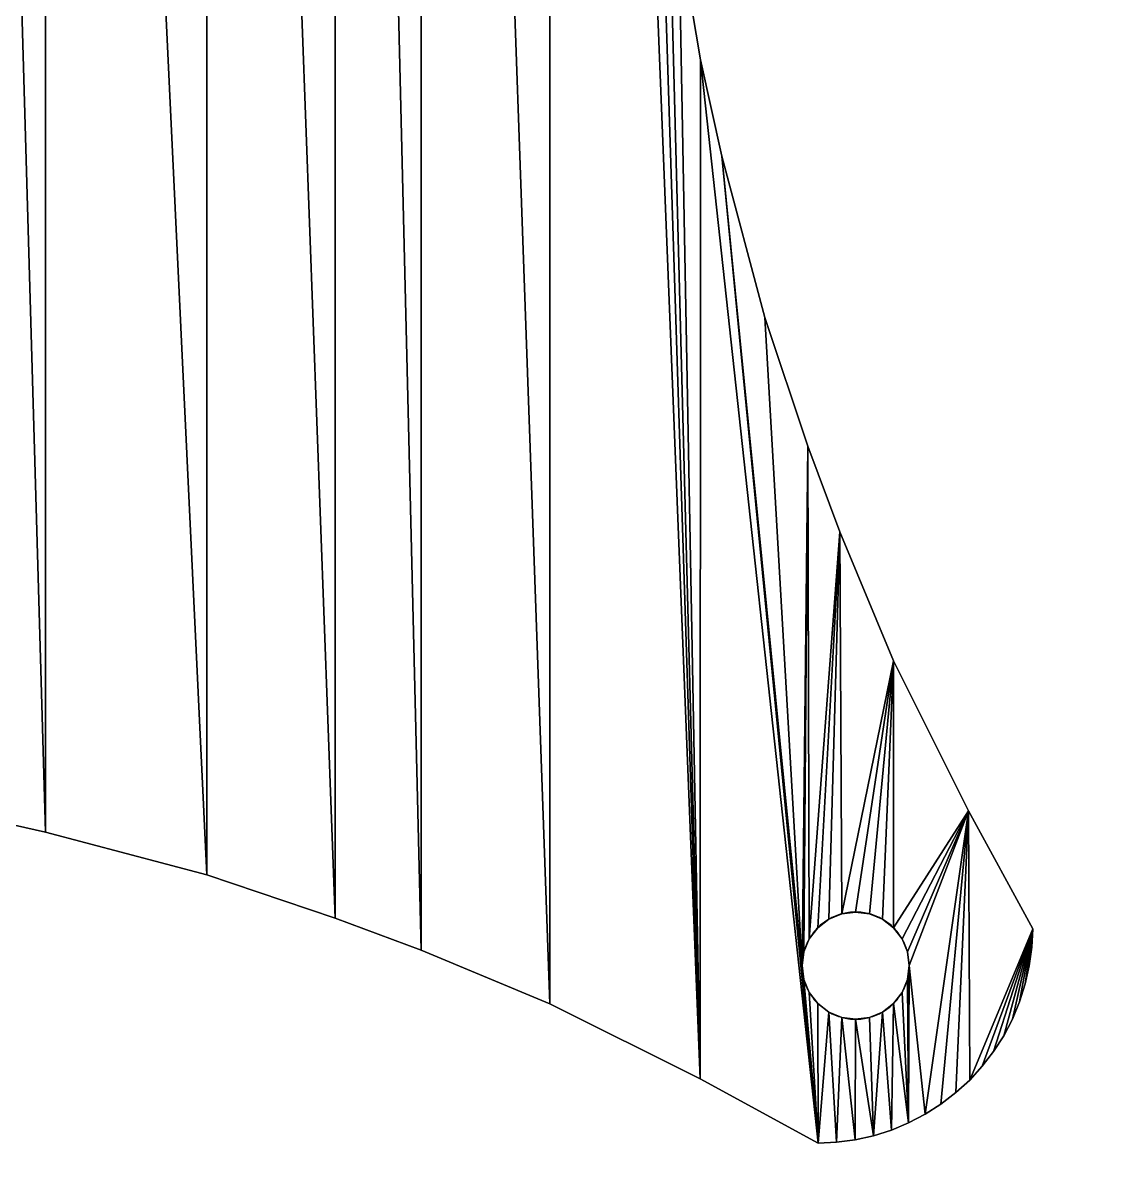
# Model space of a CAD drawing. Header units: inches. Extents: x -40 to 40, y -39.9 to 40.1.
# Drawn here: x 9.12 to 19.36, y -18.51 to -7.91 of the extents above; entities that cross this region are included whole.
import ezdxf

# ---------------------------------------------------------------- set-up
doc = ezdxf.new("R2010")
doc.units = ezdxf.units.IN
doc.header["$MEASUREMENT"] = 0
doc.layers.get('0').update_dxf_attribs({"color": 13})
doc.layers.add('Layer 1', color=7, linetype='Continuous')

# ---------------------------------------------------------------- blocks, each defined once
blk = doc.blocks.new('Group#103')
for p, q in [((56.6, 23.585), (56.72, 23.635)), ((56.72, 23.635), (56.85, 23.652)), ((56.72, 23.635, 1.5), (56.72, 23.635)), ((56.85, 23.652, 1.5), (56.85, 23.652)), ((56.85, 23.652), (56.979, 23.635)), ((56.979, 23.635, 1.5), (56.979, 23.635)), ((56.979, 23.635), (57.1, 23.585)), ((56.496, 23.505), (56.6, 23.585)), ((56.6, 23.585, 1.5), (56.6, 23.585)), ((57.1, 23.585, 1.5), (57.1, 23.585)), ((57.1, 23.585), (57.203, 23.505)), ((56.417, 23.402), (56.496, 23.505)), ((56.496, 23.505, 1.5), (56.496, 23.505)), ((57.203, 23.505, 1.5), (57.203, 23.505)), ((57.283, 23.402), (57.203, 23.505)), ((56.367, 23.281), (56.417, 23.402)), ((56.417, 23.402, 1.5), (56.417, 23.402)), ((57.283, 23.402, 1.5), (57.283, 23.402)), ((57.333, 23.281), (57.283, 23.402)), ((56.35, 23.152), (56.367, 23.281)), ((56.367, 23.281, 1.5), (56.367, 23.281)), ((57.333, 23.281, 1.5), (57.333, 23.281)), ((57.35, 23.152, 1.5), (57.333, 23.281, 1.5)), ((57.35, 23.152), (57.333, 23.281)), ((56.35, 23.152), (56.367, 23.022)), ((56.35, 23.152, 1.5), (56.35, 23.152)), ((57.333, 23.022), (57.35, 23.152)), ((57.35, 23.152, 1.5), (57.35, 23.152)), ((56.367, 23.022), (56.417, 22.902)), ((56.367, 23.022, 1.5), (56.367, 23.022)), ((57.283, 22.902), (57.333, 23.022)), ((57.333, 23.022, 1.5), (57.333, 23.022)), ((56.417, 22.902), (56.496, 22.798)), ((56.417, 22.902, 1.5), (56.417, 22.902)), ((57.203, 22.798), (57.283, 22.902)), ((57.283, 22.902, 1.5), (57.283, 22.902)), ((56.496, 22.798, 1.5), (56.6, 22.719, 1.5)), ((56.496, 22.798), (56.6, 22.719)), ((56.496, 22.798, 1.5), (56.496, 22.798)), ((57.1, 22.719), (57.203, 22.798)), ((57.203, 22.798, 1.5), (57.203, 22.798)), ((56.6, 22.719, 1.5), (56.6, 22.719)), ((56.6, 22.719), (56.72, 22.669)), ((56.72, 22.669, 1.5), (56.72, 22.669)), ((56.72, 22.669), (56.85, 22.652)), ((56.85, 22.652), (56.979, 22.669)), ((56.979, 22.669), (57.1, 22.719)), ((56.979, 22.669, 1.5), (56.979, 22.669)), ((57.1, 22.719, 1.5), (57.1, 22.719)), ((56.85, 22.652, 1.5), (56.85, 22.652))]:
    blk.add_line(p, q)
for start, end in [(105, 120), (90, 105), (75, 90), (60, 75), (120, 135), (45, 60), (135, 150), (30, 45), (150, 165), (15, 30), (165, 180), (180, 195), (345, 0), (195, 210), (330, 345), (210, 225), (315, 330), (300, 315), (240, 255), (255, 270), (270, 285), (285, 300)]:
    blk.add_arc((56.85, 23.152, 1.5), 0.5, start, end)
at = {"layer": 'Layer 1', "color": 163}
for p, q in [((55.202, 32.793), (55.403, 31.595)), ((55.202, 32.793, 1.5), (55.403, 31.595, 1.5)), ((55.403, 31.595), (55.603, 30.696)), ((55.403, 31.595, 1.5), (55.603, 30.696, 1.5)), ((55.603, 30.696), (56.003, 29.194)), ((55.603, 30.696, 1.5), (56.003, 29.194, 1.5)), ((56.003, 29.194), (56.404, 27.995)), ((56.003, 29.194, 1.5), (56.404, 27.995, 1.5)), ((56.404, 27.995), (56.703, 27.196)), ((56.404, 27.995, 1.5), (56.703, 27.196, 1.5)), ((56.703, 27.196), (57.203, 25.994)), ((56.703, 27.196, 1.5), (57.203, 25.994, 1.5)), ((57.203, 25.994), (57.902, 24.594)), ((57.203, 25.994, 1.5), (57.902, 24.594, 1.5)), ((48.4, 24.597), (49.298, 24.397)), ((48.4, 24.597, 1.5), (49.298, 24.397, 1.5)), ((57.902, 24.594), (58.501, 23.494)), ((57.902, 24.594, 1.5), (58.501, 23.494, 1.5)), ((49.298, 24.397), (50.801, 23.997)), ((49.298, 24.397, 1.5), (50.801, 23.997, 1.5)), ((50.801, 23.997), (51.999, 23.596)), ((50.801, 23.997, 1.5), (51.999, 23.596, 1.5)), ((51.999, 23.596), (52.799, 23.297)), ((51.999, 23.596, 1.5), (52.799, 23.297, 1.5)), ((58.491, 23.325), (58.501, 23.494)), ((58.491, 23.325, 1.5), (58.501, 23.494, 1.5)), ((58.468, 23.151), (58.491, 23.325)), ((58.468, 23.151, 1.5), (58.491, 23.325, 1.5)), ((52.799, 23.297), (54, 22.796)), ((52.799, 23.297, 1.5), (54, 22.796, 1.5)), ((58.431, 22.982), (58.468, 23.151)), ((58.431, 22.982, 1.5), (58.468, 23.151, 1.5)), ((58.377, 22.814), (58.431, 22.982)), ((58.377, 22.814, 1.5), (58.431, 22.982, 1.5)), ((54, 22.796), (55.4, 22.098)), ((54, 22.796, 1.5), (55.4, 22.098, 1.5)), ((58.311, 22.654), (58.377, 22.814)), ((58.311, 22.654, 1.5), (58.377, 22.814, 1.5)), ((58.23, 22.499), (58.311, 22.654)), ((58.23, 22.499, 1.5), (58.311, 22.654, 1.5)), ((58.136, 22.352), (58.23, 22.499)), ((58.136, 22.352, 1.5), (58.23, 22.499, 1.5)), ((58.03, 22.214), (58.136, 22.352)), ((58.03, 22.214, 1.5), (58.136, 22.352, 1.5)), ((57.913, 22.085), (58.03, 22.214)), ((57.913, 22.085, 1.5), (58.03, 22.214, 1.5)), ((55.4, 22.098), (56.5, 21.499)), ((55.4, 22.098, 1.5), (56.5, 21.499, 1.5)), ((57.783, 21.969), (57.913, 22.085)), ((57.783, 21.969, 1.5), (57.913, 22.085, 1.5)), ((57.645, 21.861), (57.783, 21.969)), ((57.645, 21.861, 1.5), (57.783, 21.969, 1.5)), ((57.498, 21.768), (57.645, 21.861)), ((57.498, 21.768, 1.5), (57.645, 21.861, 1.5)), ((57.344, 21.686), (57.498, 21.768)), ((57.344, 21.686, 1.5), (57.498, 21.768, 1.5)), ((57.016, 21.566), (57.184, 21.62)), ((57.016, 21.566, 1.5), (57.184, 21.62, 1.5)), ((57.184, 21.62), (57.344, 21.686)), ((57.184, 21.62, 1.5), (57.344, 21.686, 1.5)), ((56.5, 21.499), (56.672, 21.506)), ((56.5, 21.499, 1.5), (56.672, 21.506, 1.5)), ((56.672, 21.506), (56.846, 21.529)), ((56.672, 21.506, 1.5), (56.846, 21.529, 1.5)), ((56.846, 21.529), (57.016, 21.566)), ((56.846, 21.529, 1.5), (57.016, 21.566, 1.5))]:
    blk.add_line(p, q, dxfattribs=at)
at = {"layer": 'Layer 1'}
for p, q in [((55.403, 31.595), (55.403, 31.595, 1.5)), ((55.603, 30.696), (55.603, 30.696, 1.5)), ((56.003, 29.194), (56.003, 29.194, 1.5)), ((56.404, 27.995), (56.404, 27.995, 1.5)), ((56.703, 27.196), (56.703, 27.196, 1.5)), ((57.203, 25.994), (57.203, 25.994, 1.5)), ((57.902, 24.594), (57.902, 24.594, 1.5)), ((49.298, 24.397), (49.298, 24.397, 1.5)), ((50.801, 23.997), (50.801, 23.997, 1.5)), ((51.999, 23.596), (51.999, 23.596, 1.5)), ((58.501, 23.494), (58.501, 23.494, 1.5)), ((58.491, 23.325), (58.491, 23.325, 1.5)), ((52.799, 23.297), (52.799, 23.297, 1.5)), ((58.468, 23.151), (58.468, 23.151, 1.5)), ((58.431, 22.982), (58.431, 22.982, 1.5)), ((54, 22.796), (54, 22.796, 1.5)), ((58.377, 22.814), (58.377, 22.814, 1.5)), ((58.311, 22.654), (58.311, 22.654, 1.5)), ((58.23, 22.499), (58.23, 22.499, 1.5)), ((58.136, 22.352), (58.136, 22.352, 1.5)), ((58.03, 22.214), (58.03, 22.214, 1.5)), ((55.4, 22.098), (55.4, 22.098, 1.5)), ((57.913, 22.085), (57.913, 22.085, 1.5)), ((57.783, 21.969), (57.783, 21.969, 1.5)), ((57.645, 21.861), (57.645, 21.861, 1.5)), ((57.498, 21.768), (57.498, 21.768, 1.5)), ((57.184, 21.62), (57.184, 21.62, 1.5)), ((57.344, 21.686), (57.344, 21.686, 1.5)), ((56.672, 21.506), (56.672, 21.506, 1.5)), ((56.846, 21.529), (56.846, 21.529, 1.5)), ((57.016, 21.566), (57.016, 21.566, 1.5)), ((56.5, 21.499), (56.5, 21.499, 1.5))]:
    blk.add_line(p, q, dxfattribs=at)
mesh = blk.add_polyface()
corners = [(41.011, 18.506, 1.5), (41.001, 62.001, 1.5), (41.001, 18, 1.5), (41.011, 61.489, 1.5), (41.021, 18.798, 1.5), (41.021, 61.196, 1.5), (41.038, 19.118, 1.5), (41.038, 60.877, 1.5), (41.069, 19.466, 1.5), (55.001, 34.607, 1.5), (55.4, 22.098, 1.5), (55.103, 33.495, 1.5), (55.202, 32.793, 1.5), (55.403, 31.595, 1.5), (56.5, 21.499, 1.5), (55.603, 30.696, 1.5), (56.35, 23.152, 1.5), (56.003, 29.194, 1.5), (56.404, 27.995, 1.5), (56.367, 23.281, 1.5), (56.417, 23.402, 1.5), (56.703, 27.196, 1.5), (56.496, 23.505, 1.5), (56.6, 23.585, 1.5), (56.72, 23.635, 1.5), (57.203, 25.994, 1.5), (56.85, 23.652, 1.5), (56.979, 23.635, 1.5), (57.1, 23.585, 1.5), (57.203, 23.505, 1.5), (57.902, 24.594, 1.5), (57.283, 23.402, 1.5), (57.333, 23.281, 1.5), (38.999, 18, 1.5), (41.001, 0, 1.5), (38.999, 62.001, 1.5), (41.001, 80, 1.5), (38.88, 60.048, 1.5), (38.88, 19.946, 1.5), (38.93, 19.466, 1.5), (38.93, 60.528, 1.5), (38.962, 19.118, 1.5), (38.962, 60.877, 1.5), (38.98, 18.798, 1.5), (38.98, 61.196, 1.5), (38.989, 18.506, 1.5), (38.989, 61.489, 1.5)]
mesh.append_faces([[corners[k] for k in face] for face in [(0, 1, 2), (9, 10, 11), (11, 10, 12), (12, 10, 13), (13, 14, 15), (15, 16, 17), (18, 20, 21), (21, 24, 25), (25, 29, 30)]], dxfattribs={"vtx0": -1, "vtx1": -1})
mesh.append_faces([[corners[k] for k in face] for face in [(15, 14, 16), (33, 34, 35)]], dxfattribs={"vtx0": -1, "vtx1": -1, "vtx2": -1})
mesh.append_faces([[corners[k] for k in face] for face in [(3, 0, 4), (5, 4, 6), (7, 6, 8), (13, 10, 14), (16, 18, 17), (18, 16, 19), (18, 19, 20), (21, 20, 22), (21, 22, 23), (21, 23, 24), (25, 24, 26), (25, 26, 27), (25, 27, 28), (25, 28, 29), (30, 29, 31), (30, 31, 32), (36, 34, 2), (37, 38, 39), (40, 39, 41), (42, 41, 43), (44, 43, 45), (46, 45, 33)]], dxfattribs={"vtx0": -1, "vtx2": -1})
mesh = blk.add_polyface()
corners = [(55.403, 57.899), (55.001, 45.387), (54.003, 57.202), (55.1, 46.497), (55.199, 47.198), (55.4, 48.397), (55.6, 49.297), (56.503, 58.498), (56.35, 56.851), (56, 50.797), (56.401, 51.997), (56.367, 56.721), (56.417, 56.601), (56.701, 52.796), (56.496, 56.497), (56.6, 56.418), (56.72, 56.368), (57.202, 53.998), (56.85, 56.351), (56.979, 56.368), (57.1, 56.418), (57.203, 56.497), (57.9, 55.397), (57.283, 56.601), (57.333, 56.721), (41.011, 61.489), (41.001, 18), (41.001, 62.001), (41.011, 18.506), (41.021, 61.196), (41.021, 18.798), (41.038, 60.877), (41.038, 19.118), (41.069, 60.528), (38.999, 62.001), (41.001, 80), (38.999, 18), (41.001, 0), (38.93, 19.466), (38.93, 60.528), (38.962, 60.877), (38.962, 19.118), (38.98, 61.196), (38.98, 18.798), (38.989, 61.489), (38.989, 18.506)]
mesh.append_faces([[corners[k] for k in face] for face in [(0, 1, 2), (1, 0, 3), (3, 0, 4), (4, 0, 5), (5, 0, 6), (6, 8, 9), (10, 12, 13), (13, 16, 17), (17, 21, 22), (25, 26, 27)]], dxfattribs={"vtx0": -1, "vtx1": -1})
mesh.append_faces([[corners[k] for k in face] for face in [(6, 7, 8), (34, 35, 36)]], dxfattribs={"vtx0": -1, "vtx1": -1, "vtx2": -1})
mesh.append_faces([[corners[k] for k in face] for face in [(6, 0, 7), (8, 10, 9), (10, 8, 11), (10, 11, 12), (13, 12, 14), (13, 14, 15), (13, 15, 16), (17, 16, 18), (17, 18, 19), (17, 19, 20), (17, 20, 21), (22, 21, 23), (22, 23, 24), (28, 25, 29), (30, 29, 31), (32, 31, 33), (37, 35, 27), (38, 39, 40), (41, 40, 42), (43, 42, 44), (45, 44, 34)]], dxfattribs={"vtx0": -1, "vtx2": -1})
mesh = blk.add_polyface()
corners = [(41.069, 19.466), (41.069, 60.528), (41.12, 60.048), (41.12, 19.946), (41.191, 59.527), (41.191, 20.467), (41.26, 59.118), (41.26, 20.876), (41.321, 58.799), (41.321, 21.196), (41.43, 58.298), (41.43, 21.696), (41.57, 57.757), (41.57, 22.238), (41.668, 57.468), (41.668, 22.527), (41.761, 57.247), (41.761, 22.747), (41.92, 56.937), (41.92, 23.058), (42.09, 56.657), (42.09, 23.337), (42.291, 56.377), (42.291, 23.617), (42.469, 56.166), (42.469, 23.828), (42.601, 56.027), (42.601, 23.967), (42.779, 55.858), (42.779, 24.138), (42.932, 55.728), (42.932, 24.267), (43.099, 55.597), (43.099, 24.397), (43.32, 55.449), (43.32, 24.546), (43.5, 55.337), (43.5, 24.657), (43.68, 55.247), (43.68, 24.747), (43.861, 55.177), (43.861, 24.819), (44.15, 55.097), (44.15, 24.897), (44.39, 55.057), (44.39, 24.937), (44.869, 55.006), (44.869, 24.988), (45.21, 54.999), (45.21, 24.996), (45.39, 54.999), (45.39, 24.996), (46.502, 55.1), (47.201, 24.798), (47.204, 55.199), (48.4, 24.597), (48.403, 55.4), (49.298, 24.397), (49.301, 55.6), (50.801, 23.997), (50.803, 56), (51.999, 23.596), (52.002, 56.401), (38.809, 20.467), (38.809, 59.527), (38.88, 60.048), (38.88, 19.946), (38.93, 60.528)]
mesh.append_faces([[corners[k] for k in face] for face in [(0, 1, 2), (3, 2, 4), (5, 4, 6), (7, 6, 8), (9, 8, 10), (11, 10, 12), (13, 12, 14), (15, 14, 16), (17, 16, 18), (19, 18, 20), (21, 20, 22), (23, 22, 24), (25, 24, 26), (27, 26, 28), (29, 28, 30), (31, 30, 32), (33, 32, 34), (35, 34, 36), (37, 36, 38), (39, 38, 40), (41, 40, 42), (43, 42, 44), (45, 44, 46), (47, 46, 48), (49, 48, 50), (51, 50, 52), (53, 52, 54), (55, 54, 56), (57, 56, 58), (59, 58, 60), (61, 60, 62), (63, 64, 65), (66, 65, 67)]], dxfattribs={"vtx0": -1, "vtx2": -1})
mesh = blk.add_polyface()
corners = [(41.069, 60.528, 1.5), (41.069, 19.466, 1.5), (41.12, 19.946, 1.5), (41.12, 60.048, 1.5), (41.191, 20.467, 1.5), (41.191, 59.527, 1.5), (41.26, 20.876, 1.5), (41.26, 59.118, 1.5), (41.321, 21.196, 1.5), (41.321, 58.799, 1.5), (41.43, 21.696, 1.5), (41.43, 58.298, 1.5), (41.57, 22.238, 1.5), (41.57, 57.757, 1.5), (41.668, 22.527, 1.5), (41.668, 57.468, 1.5), (41.761, 22.747, 1.5), (41.761, 57.247, 1.5), (41.92, 23.058, 1.5), (41.92, 56.937, 1.5), (42.09, 23.337, 1.5), (42.09, 56.657, 1.5), (42.291, 23.617, 1.5), (42.291, 56.377, 1.5), (42.469, 23.828, 1.5), (42.469, 56.166, 1.5), (42.601, 23.967, 1.5), (42.601, 56.027, 1.5), (42.779, 24.138, 1.5), (42.779, 55.858, 1.5), (42.932, 24.267, 1.5), (42.932, 55.728, 1.5), (43.099, 24.397, 1.5), (43.099, 55.597, 1.5), (43.32, 24.546, 1.5), (43.32, 55.449, 1.5), (43.5, 24.657, 1.5), (43.5, 55.337, 1.5), (43.68, 24.747, 1.5), (43.68, 55.247, 1.5), (43.861, 24.819, 1.5), (43.861, 55.177, 1.5), (44.15, 24.897, 1.5), (44.15, 55.097, 1.5), (44.39, 24.937, 1.5), (44.39, 55.057, 1.5), (44.869, 24.988, 1.5), (44.869, 55.006, 1.5), (45.21, 24.996, 1.5), (45.21, 54.999, 1.5), (45.39, 24.996, 1.5), (45.39, 54.999, 1.5), (46.5, 24.897, 1.5), (46.502, 55.1, 1.5), (47.201, 24.798, 1.5), (47.204, 55.199, 1.5), (48.4, 24.597, 1.5), (48.403, 55.4, 1.5), (49.298, 24.397, 1.5), (49.301, 55.6, 1.5), (50.801, 23.997, 1.5), (50.803, 56, 1.5), (51.999, 23.596, 1.5), (52.002, 56.401, 1.5), (52.799, 23.297, 1.5), (38.809, 59.527, 1.5), (38.809, 20.467, 1.5), (38.88, 19.946, 1.5)]
mesh.append_faces([[corners[k] for k in face] for face in [(0, 1, 2), (3, 2, 4), (5, 4, 6), (7, 6, 8), (9, 8, 10), (11, 10, 12), (13, 12, 14), (15, 14, 16), (17, 16, 18), (19, 18, 20), (21, 20, 22), (23, 22, 24), (25, 24, 26), (27, 26, 28), (29, 28, 30), (31, 30, 32), (33, 32, 34), (35, 34, 36), (37, 36, 38), (39, 38, 40), (41, 40, 42), (43, 42, 44), (45, 44, 46), (47, 46, 48), (49, 48, 50), (51, 50, 52), (53, 52, 54), (55, 54, 56), (57, 56, 58), (59, 58, 60), (61, 60, 62), (63, 62, 64), (65, 66, 67)]], dxfattribs={"vtx0": -1, "vtx2": -1})
mesh = blk.add_polyface()
corners = [(43.861, 55.177, 1.5), (44.15, 24.897, 1.5), (44.15, 55.097, 1.5), (44.39, 24.937, 1.5), (44.39, 55.057, 1.5), (44.869, 24.988, 1.5), (44.869, 55.006, 1.5), (45.21, 24.996, 1.5), (45.21, 54.999, 1.5), (45.39, 24.996, 1.5), (45.39, 54.999, 1.5), (46.5, 24.897, 1.5), (46.502, 55.1, 1.5), (47.201, 24.798, 1.5), (47.204, 55.199, 1.5), (48.4, 24.597, 1.5), (48.403, 55.4, 1.5), (49.298, 24.397, 1.5), (49.301, 55.6, 1.5), (50.801, 23.997, 1.5), (50.803, 56, 1.5), (51.999, 23.596, 1.5), (52.002, 56.401, 1.5), (52.799, 23.297, 1.5), (52.801, 56.7, 1.5), (54, 22.796, 1.5), (54.003, 57.202, 1.5), (55.001, 45.207, 1.5), (55.009, 35.128, 1.5), (55.009, 44.866, 1.5), (55.06, 35.609, 1.5), (55.06, 44.387, 1.5), (55.1, 35.847, 1.5), (55.1, 44.147, 1.5), (55.179, 36.137, 1.5), (55.179, 43.858, 1.5), (55.25, 36.317, 1.5), (55.25, 43.677, 1.5), (55.34, 36.498, 1.5), (55.34, 43.497, 1.5), (55.451, 36.678, 1.5), (55.451, 43.318, 1.5), (55.6, 36.899, 1.5), (55.6, 43.096, 1.5), (55.73, 37.067, 1.5), (55.73, 42.929, 1.5), (55.859, 37.218, 1.5), (55.859, 42.776, 1.5), (56.03, 37.396, 1.5), (56.03, 42.598, 1.5), (55.001, 45.387, 1.5), (55.403, 57.899, 1.5), (55.001, 34.607, 1.5), (55.001, 34.787, 1.5), (55.1, 46.497, 1.5), (55.199, 47.198, 1.5), (55.4, 48.397, 1.5), (55.6, 49.297, 1.5), (56.503, 58.498, 1.5), (56.35, 56.851, 1.5), (56, 50.797, 1.5)]
mesh.append_faces([[corners[k] for k in face] for face in [(0, 1, 2), (2, 3, 4), (4, 5, 6), (6, 7, 8), (8, 9, 10), (10, 11, 12), (12, 13, 14), (14, 15, 16), (16, 17, 18), (18, 19, 20), (20, 21, 22), (22, 23, 24), (24, 25, 26), (27, 28, 29), (29, 30, 31), (31, 32, 33), (33, 34, 35), (35, 36, 37), (37, 38, 39), (39, 40, 41), (41, 42, 43), (43, 44, 45), (45, 46, 47), (47, 48, 49), (26, 50, 51), (50, 53, 27), (51, 57, 58)]], dxfattribs={"vtx0": -1, "vtx1": -1})
mesh.append_faces([[corners[k] for k in face] for face in [(50, 26, 52)]], dxfattribs={"vtx0": -1, "vtx1": -1, "vtx2": -1})
mesh.append_faces([[corners[k] for k in face] for face in [(51, 50, 54), (51, 54, 55), (51, 55, 56), (51, 56, 57), (59, 57, 60)]], dxfattribs={"vtx0": -1, "vtx2": -1})
mesh = blk.add_polyface()
corners = [(55.001, 34.787), (55.009, 44.866), (55.009, 35.128), (55.06, 44.387), (55.06, 35.609), (55.1, 44.147), (55.1, 35.847), (55.179, 43.858), (55.179, 36.137), (55.25, 43.677), (55.25, 36.317), (55.34, 43.497), (55.34, 36.498), (55.451, 43.318), (55.451, 36.678), (55.6, 43.096), (55.6, 36.899), (55.73, 42.929), (55.73, 37.067), (55.859, 42.776), (55.859, 37.218), (56.03, 42.598), (56.03, 37.396), (43.861, 24.819), (44.15, 55.097), (44.15, 24.897), (44.39, 55.057), (44.39, 24.937), (44.869, 55.006), (44.869, 24.988), (45.21, 54.999), (45.21, 24.996), (45.39, 54.999), (45.39, 24.996), (46.502, 55.1), (46.5, 24.897), (47.201, 24.798), (47.204, 55.199), (48.4, 24.597), (48.403, 55.4), (49.298, 24.397), (49.301, 55.6), (50.801, 23.997), (50.803, 56), (51.999, 23.596), (52.002, 56.401), (52.799, 23.297), (52.801, 56.7), (54, 22.796), (54.003, 57.202), (55.4, 22.098), (55.001, 34.607), (55.001, 45.207), (55.103, 33.495), (55.202, 32.793), (55.403, 31.595), (56.5, 21.499), (55.603, 30.696), (56.35, 23.152), (56.003, 29.194)]
mesh.append_faces([[corners[k] for k in face] for face in [(0, 1, 2), (2, 3, 4), (4, 5, 6), (6, 7, 8), (8, 9, 10), (10, 11, 12), (12, 13, 14), (14, 15, 16), (16, 17, 18), (18, 19, 20), (20, 21, 22), (23, 24, 25), (25, 26, 27), (27, 28, 29), (29, 30, 31), (31, 32, 33), (33, 34, 35), (35, 34, 36), (36, 37, 38), (38, 39, 40), (40, 41, 42), (42, 43, 44), (44, 45, 46), (46, 47, 48), (48, 49, 50), (51, 52, 0), (50, 55, 56)]], dxfattribs={"vtx0": -1, "vtx1": -1})
mesh.append_faces([[corners[k] for k in face] for face in [(50, 49, 51)]], dxfattribs={"vtx0": -1, "vtx1": -1, "vtx2": -1})
mesh.append_faces([[corners[k] for k in face] for face in [(50, 51, 53), (50, 53, 54), (50, 54, 55), (56, 55, 57), (58, 57, 59)]], dxfattribs={"vtx0": -1, "vtx2": -1})
mesh = blk.add_polyface()
corners = [(55.009, 44.866), (55.001, 34.787), (55.001, 45.207), (55.009, 35.128), (55.06, 44.387), (55.06, 35.609), (55.1, 44.147), (55.1, 35.847), (55.179, 43.858), (55.179, 36.137), (55.25, 43.677), (55.25, 36.317), (55.34, 43.497), (55.34, 36.498), (55.451, 43.318), (55.451, 36.678), (55.6, 43.096), (55.6, 36.899), (55.73, 42.929), (55.73, 37.067), (55.859, 42.776), (55.859, 37.218), (56.03, 42.598), (56.03, 37.396), (56.169, 42.466), (56.169, 37.528), (56.38, 42.288), (56.38, 37.706), (56.66, 42.088), (56.66, 37.907), (56.94, 41.917), (56.94, 38.077), (57.25, 41.757), (57.25, 38.237), (57.47, 41.667), (57.47, 38.329), (57.76, 41.567), (57.76, 38.427), (58.301, 41.427), (58.301, 38.567), (58.801, 41.318), (58.801, 38.676), (59.121, 41.257), (59.121, 38.737), (59.53, 41.188), (59.53, 38.806), (60.051, 41.117), (60.051, 38.877), (60.531, 41.067), (60.531, 38.928), (60.88, 41.035), (60.88, 38.959), (61.199, 41.019), (61.199, 38.977), (61.491, 41.008), (61.491, 38.986), (62.001, 41.001), (62.001, 39.002), (80, 41.001), (52.799, 23.297), (52.002, 56.401), (52.801, 56.7), (54, 22.796), (54.003, 57.202), (55.001, 34.607), (55.001, 45.387)]
mesh.append_faces([[corners[k] for k in face] for face in [(0, 1, 2)]], dxfattribs={"vtx0": -1, "vtx1": -1})
mesh.append_faces([[corners[k] for k in face] for face in [(64, 63, 65)]], dxfattribs={"vtx0": -1, "vtx1": -1, "vtx2": -1})
mesh.append_faces([[corners[k] for k in face] for face in [(3, 0, 4), (5, 4, 6), (7, 6, 8), (9, 8, 10), (11, 10, 12), (13, 12, 14), (15, 14, 16), (17, 16, 18), (19, 18, 20), (21, 20, 22), (23, 22, 24), (25, 24, 26), (27, 26, 28), (29, 28, 30), (31, 30, 32), (33, 32, 34), (35, 34, 36), (37, 36, 38), (39, 38, 40), (41, 40, 42), (43, 42, 44), (45, 44, 46), (47, 46, 48), (49, 48, 50), (51, 50, 52), (53, 52, 54), (55, 54, 56), (57, 56, 58), (59, 60, 61), (62, 61, 63), (64, 65, 2)]], dxfattribs={"vtx0": -1, "vtx2": -1})
mesh = blk.add_polyface()
corners = [(52.801, 56.7, 1.5), (52.799, 23.297, 1.5), (54, 22.796, 1.5), (54.003, 57.202, 1.5), (55.4, 22.098, 1.5), (55.001, 34.607, 1.5), (55.009, 35.128, 1.5), (55.001, 45.207, 1.5), (55.001, 34.787, 1.5), (55.009, 44.866, 1.5), (55.06, 35.609, 1.5), (55.06, 44.387, 1.5), (55.1, 35.847, 1.5), (55.1, 44.147, 1.5), (55.179, 36.137, 1.5), (55.179, 43.858, 1.5), (55.25, 36.317, 1.5), (55.25, 43.677, 1.5), (55.34, 36.498, 1.5), (55.34, 43.497, 1.5), (55.451, 36.678, 1.5), (55.451, 43.318, 1.5), (55.6, 36.899, 1.5), (55.6, 43.096, 1.5), (55.73, 37.067, 1.5), (55.73, 42.929, 1.5), (55.859, 37.218, 1.5), (55.859, 42.776, 1.5), (56.03, 37.396, 1.5), (56.03, 42.598, 1.5), (56.169, 37.528, 1.5), (56.169, 42.466, 1.5), (56.38, 37.706, 1.5), (56.38, 42.288, 1.5), (56.66, 37.907, 1.5), (56.66, 42.088, 1.5), (56.94, 38.077, 1.5), (56.94, 41.917, 1.5), (57.25, 38.237, 1.5), (57.25, 41.757, 1.5), (57.47, 38.329, 1.5), (57.47, 41.667, 1.5), (57.76, 38.427, 1.5), (57.76, 41.567, 1.5), (58.301, 38.567, 1.5), (58.301, 41.427, 1.5), (58.801, 38.676, 1.5), (58.801, 41.318, 1.5), (59.121, 38.737, 1.5), (59.121, 41.257, 1.5), (59.53, 38.806, 1.5), (59.53, 41.188, 1.5), (60.051, 38.877, 1.5), (60.051, 41.117, 1.5), (60.531, 38.928, 1.5), (60.531, 41.067, 1.5), (60.88, 38.959, 1.5), (60.88, 41.035, 1.5), (61.199, 38.977, 1.5), (61.199, 41.019, 1.5), (61.491, 38.986, 1.5), (61.491, 41.008, 1.5), (62.001, 39.002, 1.5), (62.001, 41.001, 1.5), (80, 39.002, 1.5), (55.001, 45.387, 1.5)]
mesh.append_faces([[corners[k] for k in face] for face in [(6, 7, 8)]], dxfattribs={"vtx0": -1, "vtx1": -1})
mesh.append_faces([[corners[k] for k in face] for face in [(3, 4, 5)]], dxfattribs={"vtx0": -1, "vtx1": -1, "vtx2": -1})
mesh.append_faces([[corners[k] for k in face] for face in [(0, 1, 2), (3, 2, 4), (9, 6, 10), (11, 10, 12), (13, 12, 14), (15, 14, 16), (17, 16, 18), (19, 18, 20), (21, 20, 22), (23, 22, 24), (25, 24, 26), (27, 26, 28), (29, 28, 30), (31, 30, 32), (33, 32, 34), (35, 34, 36), (37, 36, 38), (39, 38, 40), (41, 40, 42), (43, 42, 44), (45, 44, 46), (47, 46, 48), (49, 48, 50), (51, 50, 52), (53, 52, 54), (55, 54, 56), (57, 56, 58), (59, 58, 60), (61, 60, 62), (63, 62, 64), (65, 5, 8)]], dxfattribs={"vtx0": -1, "vtx2": -1})
mesh = blk.add_polyface()
corners = [(56.03, 37.396), (56.169, 42.466), (56.169, 37.528), (56.38, 42.288), (56.38, 37.706), (56.66, 42.088), (56.66, 37.907), (56.94, 41.917), (56.94, 38.077), (57.25, 41.757), (57.25, 38.237), (56.404, 27.995), (56.35, 23.152), (56.003, 29.194), (56.367, 23.281), (56.417, 23.402), (56.703, 27.196), (56.496, 23.505), (56.6, 23.585), (56.72, 23.635), (57.203, 25.994), (56.85, 23.652), (56.979, 23.635), (57.1, 23.585), (57.203, 23.505), (56.5, 21.499), (55.603, 30.696), (56.367, 23.022), (56.417, 22.902), (56.496, 22.798), (56.6, 22.719), (56.672, 21.506), (56.72, 22.669), (56.846, 21.529), (56.85, 22.652), (57.016, 21.566), (56.979, 22.669), (57.1, 22.719), (57.184, 21.62), (57.203, 22.798), (57.344, 21.686), (57.283, 22.902)]
mesh.append_faces([[corners[k] for k in face] for face in [(0, 1, 2), (2, 3, 4), (4, 5, 6), (6, 7, 8), (8, 9, 10), (11, 12, 13), (12, 11, 14), (14, 11, 15), (15, 16, 17), (17, 16, 18), (18, 16, 19), (19, 20, 21), (21, 20, 22), (22, 20, 23), (23, 20, 24), (25, 30, 31), (31, 32, 33), (33, 34, 35), (35, 37, 38), (38, 39, 40)]], dxfattribs={"vtx0": -1, "vtx1": -1})
mesh.append_faces([[corners[k] for k in face] for face in [(25, 26, 12)]], dxfattribs={"vtx0": -1, "vtx1": -1, "vtx2": -1})
mesh.append_faces([[corners[k] for k in face] for face in [(15, 11, 16), (19, 16, 20), (25, 12, 27), (25, 27, 28), (25, 28, 29), (25, 29, 30), (31, 30, 32), (33, 32, 34), (35, 34, 36), (35, 36, 37), (38, 37, 39), (40, 39, 41)]], dxfattribs={"vtx0": -1, "vtx2": -1})
mesh = blk.add_polyface()
corners = [(57.25, 38.237), (57.47, 41.667), (57.47, 38.329), (57.76, 41.567), (57.76, 38.427), (58.301, 41.427), (58.301, 38.567), (58.801, 41.318), (58.801, 38.676), (59.121, 41.257), (59.121, 38.737), (59.53, 41.188), (59.53, 38.806), (60.051, 41.117), (60.051, 38.877), (60.531, 41.067), (60.531, 38.928), (60.88, 41.035), (60.88, 38.959), (61.199, 41.019), (61.199, 38.977), (61.491, 41.008), (61.491, 38.986), (62.001, 41.001), (62.001, 39.002), (80, 41.001), (80, 39.002), (57.203, 23.505), (57.203, 25.994), (57.902, 24.594), (57.283, 23.402), (57.333, 23.281), (57.35, 23.152), (57.498, 21.768), (57.645, 21.861), (57.783, 21.969), (57.913, 22.085), (58.501, 23.494), (58.03, 22.214), (58.136, 22.352), (58.23, 22.499), (58.311, 22.654), (58.377, 22.814), (58.431, 22.982), (58.468, 23.151), (58.491, 23.325), (57.344, 21.686), (57.283, 22.902), (57.333, 23.022)]
mesh.append_faces([[corners[k] for k in face] for face in [(24, 25, 26), (44, 37, 45)]], dxfattribs={"vtx0": -1})
mesh.append_faces([[corners[k] for k in face] for face in [(0, 1, 2), (2, 3, 4), (4, 5, 6), (6, 7, 8), (8, 9, 10), (10, 11, 12), (12, 13, 14), (14, 15, 16), (16, 17, 18), (18, 19, 20), (20, 21, 22), (22, 23, 24), (27, 29, 30), (30, 29, 31), (31, 29, 32), (33, 29, 34), (34, 29, 35), (35, 29, 36), (36, 37, 38), (38, 37, 39), (39, 37, 40), (40, 37, 41), (41, 37, 42), (42, 37, 43), (43, 37, 44), (46, 32, 33)]], dxfattribs={"vtx0": -1, "vtx1": -1})
mesh.append_faces([[corners[k] for k in face] for face in [(32, 29, 33)]], dxfattribs={"vtx0": -1, "vtx1": -1, "vtx2": -1})
mesh.append_faces([[corners[k] for k in face] for face in [(27, 28, 29), (36, 29, 37), (46, 47, 48), (46, 48, 32)]], dxfattribs={"vtx0": -1, "vtx2": -1})
mesh = blk.add_polyface()
corners = [(55.202, 32.793), (55.403, 31.595, 1.5), (55.403, 31.595), (55.202, 32.793, 1.5)]
mesh.append_faces([[corners[k] for k in face] for face in [(0, 1, 2), (1, 0, 3)]], dxfattribs={"vtx0": -1})
mesh = blk.add_polyface()
corners = [(55.403, 31.595), (55.603, 30.696, 1.5), (55.603, 30.696), (55.403, 31.595, 1.5)]
mesh.append_faces([[corners[k] for k in face] for face in [(0, 1, 2), (1, 0, 3)]], dxfattribs={"vtx0": -1})
mesh = blk.add_polyface()
corners = [(55.603, 30.696), (56.003, 29.194, 1.5), (56.003, 29.194), (55.603, 30.696, 1.5)]
mesh.append_faces([[corners[k] for k in face] for face in [(0, 1, 2), (1, 0, 3)]], dxfattribs={"vtx0": -1})
mesh = blk.add_polyface()
corners = [(56.003, 29.194), (56.404, 27.995, 1.5), (56.404, 27.995), (56.003, 29.194, 1.5)]
mesh.append_faces([[corners[k] for k in face] for face in [(0, 1, 2), (1, 0, 3)]], dxfattribs={"vtx0": -1})
mesh = blk.add_polyface()
corners = [(56.404, 27.995), (56.703, 27.196, 1.5), (56.703, 27.196), (56.404, 27.995, 1.5)]
mesh.append_faces([[corners[k] for k in face] for face in [(0, 1, 2), (1, 0, 3)]], dxfattribs={"vtx0": -1})
mesh = blk.add_polyface()
corners = [(56.703, 27.196), (57.203, 25.994, 1.5), (57.203, 25.994), (56.703, 27.196, 1.5)]
mesh.append_faces([[corners[k] for k in face] for face in [(0, 1, 2), (1, 0, 3)]], dxfattribs={"vtx0": -1})
mesh = blk.add_polyface()
corners = [(57.203, 25.994), (57.902, 24.594, 1.5), (57.902, 24.594), (57.203, 25.994, 1.5)]
mesh.append_faces([[corners[k] for k in face] for face in [(0, 1, 2), (1, 0, 3)]], dxfattribs={"vtx0": -1})
mesh = blk.add_polyface()
corners = [(56.35, 23.152, 1.5), (56.5, 21.499, 1.5), (56.367, 23.022, 1.5), (56.417, 22.902, 1.5), (56.496, 22.798, 1.5), (56.6, 22.719, 1.5), (56.672, 21.506, 1.5), (56.72, 22.669, 1.5), (56.846, 21.529, 1.5), (56.85, 22.652, 1.5), (57.016, 21.566, 1.5), (56.979, 22.669, 1.5), (57.1, 22.719, 1.5), (57.184, 21.62, 1.5), (57.203, 22.798, 1.5), (57.344, 21.686, 1.5), (57.283, 22.902, 1.5), (57.333, 23.022, 1.5), (57.35, 23.152, 1.5), (57.498, 21.768, 1.5), (57.902, 24.594, 1.5), (57.333, 23.281, 1.5), (57.645, 21.861, 1.5), (57.783, 21.969, 1.5), (57.913, 22.085, 1.5), (58.501, 23.494, 1.5), (58.03, 22.214, 1.5), (58.136, 22.352, 1.5), (58.23, 22.499, 1.5), (58.311, 22.654, 1.5), (58.377, 22.814, 1.5), (58.431, 22.982, 1.5), (58.468, 23.151, 1.5), (58.491, 23.325, 1.5), (41.001, 0, 1.5), (38.999, 18, 1.5), (38.999, 0, 1.5)]
mesh.append_faces([[corners[k] for k in face] for face in [(25, 32, 33), (34, 35, 36)]], dxfattribs={"vtx0": -1})
mesh.append_faces([[corners[k] for k in face] for face in [(0, 1, 2), (2, 1, 3), (3, 1, 4), (4, 1, 5), (5, 6, 7), (7, 8, 9), (9, 10, 11), (11, 10, 12), (12, 13, 14), (14, 15, 16), (16, 15, 17), (17, 15, 18), (20, 24, 25)]], dxfattribs={"vtx0": -1, "vtx1": -1})
mesh.append_faces([[corners[k] for k in face] for face in [(20, 18, 19)]], dxfattribs={"vtx0": -1, "vtx1": -1, "vtx2": -1})
mesh.append_faces([[corners[k] for k in face] for face in [(5, 1, 6), (7, 6, 8), (9, 8, 10), (12, 10, 13), (14, 13, 15), (18, 15, 19), (20, 21, 18), (20, 19, 22), (20, 22, 23), (20, 23, 24), (25, 24, 26), (25, 26, 27), (25, 27, 28), (25, 28, 29), (25, 29, 30), (25, 30, 31), (25, 31, 32)]], dxfattribs={"vtx0": -1, "vtx2": -1})
mesh = blk.add_polyface()
corners = [(49.298, 24.397, 1.5), (48.4, 24.597), (49.298, 24.397), (48.4, 24.597, 1.5)]
mesh.append_faces([[corners[k] for k in face] for face in [(0, 1, 2), (1, 0, 3)]], dxfattribs={"vtx0": -1})
mesh = blk.add_polyface()
corners = [(57.902, 24.594), (58.501, 23.494, 1.5), (58.501, 23.494), (57.902, 24.594, 1.5)]
mesh.append_faces([[corners[k] for k in face] for face in [(0, 1, 2), (1, 0, 3)]], dxfattribs={"vtx0": -1})
mesh = blk.add_polyface()
corners = [(50.801, 23.997, 1.5), (49.298, 24.397), (50.801, 23.997), (49.298, 24.397, 1.5)]
mesh.append_faces([[corners[k] for k in face] for face in [(0, 1, 2), (1, 0, 3)]], dxfattribs={"vtx0": -1})
mesh = blk.add_polyface()
corners = [(51.999, 23.596, 1.5), (50.801, 23.997), (51.999, 23.596), (50.801, 23.997, 1.5)]
mesh.append_faces([[corners[k] for k in face] for face in [(0, 1, 2), (1, 0, 3)]], dxfattribs={"vtx0": -1})
mesh = blk.add_polyface()
corners = [(56.72, 23.635, 1.5), (56.6, 23.585), (56.72, 23.635), (56.6, 23.585, 1.5)]
mesh.append_faces([[corners[k] for k in face] for face in [(0, 1, 2), (1, 0, 3)]], dxfattribs={"vtx0": -1})
mesh = blk.add_polyface()
corners = [(56.85, 23.652, 1.5), (56.72, 23.635), (56.85, 23.652), (56.72, 23.635, 1.5)]
mesh.append_faces([[corners[k] for k in face] for face in [(0, 1, 2), (1, 0, 3)]], dxfattribs={"vtx0": -1})
mesh = blk.add_polyface()
corners = [(56.979, 23.635, 1.5), (56.85, 23.652), (56.979, 23.635), (56.85, 23.652, 1.5)]
mesh.append_faces([[corners[k] for k in face] for face in [(0, 1, 2), (1, 0, 3)]], dxfattribs={"vtx0": -1})
mesh = blk.add_polyface()
corners = [(57.1, 23.585, 1.5), (56.979, 23.635), (57.1, 23.585), (56.979, 23.635, 1.5)]
mesh.append_faces([[corners[k] for k in face] for face in [(0, 1, 2), (1, 0, 3)]], dxfattribs={"vtx0": -1})
mesh = blk.add_polyface()
corners = [(52.799, 23.297, 1.5), (51.999, 23.596), (52.799, 23.297), (51.999, 23.596, 1.5)]
mesh.append_faces([[corners[k] for k in face] for face in [(0, 1, 2), (1, 0, 3)]], dxfattribs={"vtx0": -1})
mesh = blk.add_polyface()
corners = [(56.6, 23.585, 1.5), (56.496, 23.505), (56.6, 23.585), (56.496, 23.505, 1.5)]
mesh.append_faces([[corners[k] for k in face] for face in [(0, 1, 2), (1, 0, 3)]], dxfattribs={"vtx0": -1})
mesh = blk.add_polyface()
corners = [(57.203, 23.505, 1.5), (57.1, 23.585), (57.203, 23.505), (57.1, 23.585, 1.5)]
mesh.append_faces([[corners[k] for k in face] for face in [(0, 1, 2), (1, 0, 3)]], dxfattribs={"vtx0": -1})
mesh = blk.add_polyface()
corners = [(56.496, 23.505), (56.417, 23.402, 1.5), (56.417, 23.402), (56.496, 23.505, 1.5)]
mesh.append_faces([[corners[k] for k in face] for face in [(0, 1, 2), (1, 0, 3)]], dxfattribs={"vtx0": -1})
mesh = blk.add_polyface()
corners = [(57.283, 23.402, 1.5), (57.203, 23.505), (57.283, 23.402), (57.203, 23.505, 1.5)]
mesh.append_faces([[corners[k] for k in face] for face in [(0, 1, 2), (1, 0, 3)]], dxfattribs={"vtx0": -1})
mesh = blk.add_polyface()
corners = [(58.501, 23.494), (58.491, 23.325, 1.5), (58.491, 23.325), (58.501, 23.494, 1.5)]
mesh.append_faces([[corners[k] for k in face] for face in [(0, 1, 2), (1, 0, 3)]], dxfattribs={"vtx0": -1})
mesh = blk.add_polyface()
corners = [(56.417, 23.402), (56.367, 23.281, 1.5), (56.367, 23.281), (56.417, 23.402, 1.5)]
mesh.append_faces([[corners[k] for k in face] for face in [(0, 1, 2), (1, 0, 3)]], dxfattribs={"vtx0": -1})
mesh = blk.add_polyface()
corners = [(57.283, 23.402, 1.5), (57.333, 23.281), (57.333, 23.281, 1.5), (57.283, 23.402)]
mesh.append_faces([[corners[k] for k in face] for face in [(0, 1, 2), (1, 0, 3)]], dxfattribs={"vtx0": -1})
mesh = blk.add_polyface()
corners = [(58.491, 23.325), (58.468, 23.151, 1.5), (58.468, 23.151), (58.491, 23.325, 1.5)]
mesh.append_faces([[corners[k] for k in face] for face in [(0, 1, 2), (1, 0, 3)]], dxfattribs={"vtx0": -1})
mesh = blk.add_polyface()
corners = [(54, 22.796, 1.5), (52.799, 23.297), (54, 22.796), (52.799, 23.297, 1.5)]
mesh.append_faces([[corners[k] for k in face] for face in [(0, 1, 2), (1, 0, 3)]], dxfattribs={"vtx0": -1})
mesh = blk.add_polyface()
corners = [(56.367, 23.281), (56.35, 23.152, 1.5), (56.35, 23.152), (56.367, 23.281, 1.5)]
mesh.append_faces([[corners[k] for k in face] for face in [(0, 1, 2), (1, 0, 3)]], dxfattribs={"vtx0": -1})
mesh = blk.add_polyface()
corners = [(57.35, 23.152, 1.5), (57.333, 23.281), (57.35, 23.152), (57.333, 23.281, 1.5)]
mesh.append_faces([[corners[k] for k in face] for face in [(0, 1, 2), (1, 0, 3)]], dxfattribs={"vtx0": -1})
mesh = blk.add_polyface()
corners = [(56.35, 23.152), (56.367, 23.022, 1.5), (56.367, 23.022), (56.35, 23.152, 1.5)]
mesh.append_faces([[corners[k] for k in face] for face in [(0, 1, 2), (1, 0, 3)]], dxfattribs={"vtx0": -1})
mesh = blk.add_polyface()
corners = [(57.35, 23.152, 1.5), (57.333, 23.022), (57.333, 23.022, 1.5), (57.35, 23.152)]
mesh.append_faces([[corners[k] for k in face] for face in [(0, 1, 2), (1, 0, 3)]], dxfattribs={"vtx0": -1})
mesh = blk.add_polyface()
corners = [(58.468, 23.151), (58.431, 22.982, 1.5), (58.431, 22.982), (58.468, 23.151, 1.5)]
mesh.append_faces([[corners[k] for k in face] for face in [(0, 1, 2), (1, 0, 3)]], dxfattribs={"vtx0": -1})
mesh = blk.add_polyface()
corners = [(56.367, 23.022), (56.417, 22.902, 1.5), (56.417, 22.902), (56.367, 23.022, 1.5)]
mesh.append_faces([[corners[k] for k in face] for face in [(0, 1, 2), (1, 0, 3)]], dxfattribs={"vtx0": -1})
mesh = blk.add_polyface()
corners = [(57.283, 22.902, 1.5), (57.333, 23.022), (57.283, 22.902), (57.333, 23.022, 1.5)]
mesh.append_faces([[corners[k] for k in face] for face in [(0, 1, 2), (1, 0, 3)]], dxfattribs={"vtx0": -1})
mesh = blk.add_polyface()
corners = [(56.496, 22.798), (56.417, 22.902, 1.5), (56.496, 22.798, 1.5), (56.417, 22.902)]
mesh.append_faces([[corners[k] for k in face] for face in [(0, 1, 2), (1, 0, 3)]], dxfattribs={"vtx0": -1})
mesh = blk.add_polyface()
corners = [(57.283, 22.902, 1.5), (57.203, 22.798), (57.203, 22.798, 1.5), (57.283, 22.902)]
mesh.append_faces([[corners[k] for k in face] for face in [(0, 1, 2), (1, 0, 3)]], dxfattribs={"vtx0": -1})
mesh = blk.add_polyface()
corners = [(58.431, 22.982), (58.377, 22.814, 1.5), (58.377, 22.814), (58.431, 22.982, 1.5)]
mesh.append_faces([[corners[k] for k in face] for face in [(0, 1, 2), (1, 0, 3)]], dxfattribs={"vtx0": -1})
mesh = blk.add_polyface()
corners = [(55.4, 22.098, 1.5), (54, 22.796), (55.4, 22.098), (54, 22.796, 1.5)]
mesh.append_faces([[corners[k] for k in face] for face in [(0, 1, 2), (1, 0, 3)]], dxfattribs={"vtx0": -1})
mesh = blk.add_polyface()
corners = [(56.496, 22.798, 1.5), (56.6, 22.719), (56.496, 22.798), (56.6, 22.719, 1.5)]
mesh.append_faces([[corners[k] for k in face] for face in [(0, 1, 2), (1, 0, 3)]], dxfattribs={"vtx0": -1})
mesh = blk.add_polyface()
corners = [(57.1, 22.719, 1.5), (57.203, 22.798), (57.1, 22.719), (57.203, 22.798, 1.5)]
mesh.append_faces([[corners[k] for k in face] for face in [(0, 1, 2), (1, 0, 3)]], dxfattribs={"vtx0": -1})
mesh = blk.add_polyface()
corners = [(58.377, 22.814), (58.311, 22.654, 1.5), (58.311, 22.654), (58.377, 22.814, 1.5)]
mesh.append_faces([[corners[k] for k in face] for face in [(0, 1, 2), (1, 0, 3)]], dxfattribs={"vtx0": -1})
mesh = blk.add_polyface()
corners = [(56.6, 22.719, 1.5), (56.72, 22.669), (56.6, 22.719), (56.72, 22.669, 1.5)]
mesh.append_faces([[corners[k] for k in face] for face in [(0, 1, 2), (1, 0, 3)]], dxfattribs={"vtx0": -1})
mesh = blk.add_polyface()
corners = [(56.72, 22.669, 1.5), (56.85, 22.652), (56.72, 22.669), (56.85, 22.652, 1.5)]
mesh.append_faces([[corners[k] for k in face] for face in [(0, 1, 2), (1, 0, 3)]], dxfattribs={"vtx0": -1})
mesh = blk.add_polyface()
corners = [(56.85, 22.652, 1.5), (56.979, 22.669), (56.85, 22.652), (56.979, 22.669, 1.5)]
mesh.append_faces([[corners[k] for k in face] for face in [(0, 1, 2), (1, 0, 3)]], dxfattribs={"vtx0": -1})
mesh = blk.add_polyface()
corners = [(56.979, 22.669, 1.5), (57.1, 22.719), (56.979, 22.669), (57.1, 22.719, 1.5)]
mesh.append_faces([[corners[k] for k in face] for face in [(0, 1, 2), (1, 0, 3)]], dxfattribs={"vtx0": -1})
mesh = blk.add_polyface()
corners = [(58.311, 22.654), (58.23, 22.499, 1.5), (58.23, 22.499), (58.311, 22.654, 1.5)]
mesh.append_faces([[corners[k] for k in face] for face in [(0, 1, 2), (1, 0, 3)]], dxfattribs={"vtx0": -1})
mesh = blk.add_polyface()
corners = [(58.23, 22.499), (58.136, 22.352, 1.5), (58.136, 22.352), (58.23, 22.499, 1.5)]
mesh.append_faces([[corners[k] for k in face] for face in [(0, 1, 2), (1, 0, 3)]], dxfattribs={"vtx0": -1})
mesh = blk.add_polyface()
corners = [(58.136, 22.352), (58.03, 22.214, 1.5), (58.03, 22.214), (58.136, 22.352, 1.5)]
mesh.append_faces([[corners[k] for k in face] for face in [(0, 1, 2), (1, 0, 3)]], dxfattribs={"vtx0": -1})
mesh = blk.add_polyface()
corners = [(58.03, 22.214), (57.913, 22.085, 1.5), (57.913, 22.085), (58.03, 22.214, 1.5)]
mesh.append_faces([[corners[k] for k in face] for face in [(0, 1, 2), (1, 0, 3)]], dxfattribs={"vtx0": -1})
mesh = blk.add_polyface()
corners = [(56.5, 21.499, 1.5), (55.4, 22.098), (56.5, 21.499), (55.4, 22.098, 1.5)]
mesh.append_faces([[corners[k] for k in face] for face in [(0, 1, 2), (1, 0, 3)]], dxfattribs={"vtx0": -1})
mesh = blk.add_polyface()
corners = [(57.913, 22.085, 1.5), (57.783, 21.969), (57.913, 22.085), (57.783, 21.969, 1.5)]
mesh.append_faces([[corners[k] for k in face] for face in [(0, 1, 2), (1, 0, 3)]], dxfattribs={"vtx0": -1})
mesh = blk.add_polyface()
corners = [(57.783, 21.969, 1.5), (57.645, 21.861), (57.783, 21.969), (57.645, 21.861, 1.5)]
mesh.append_faces([[corners[k] for k in face] for face in [(0, 1, 2), (1, 0, 3)]], dxfattribs={"vtx0": -1})
mesh = blk.add_polyface()
corners = [(57.645, 21.861, 1.5), (57.498, 21.768), (57.645, 21.861), (57.498, 21.768, 1.5)]
mesh.append_faces([[corners[k] for k in face] for face in [(0, 1, 2), (1, 0, 3)]], dxfattribs={"vtx0": -1})
mesh = blk.add_polyface()
corners = [(57.498, 21.768, 1.5), (57.344, 21.686), (57.498, 21.768), (57.344, 21.686, 1.5)]
mesh.append_faces([[corners[k] for k in face] for face in [(0, 1, 2), (1, 0, 3)]], dxfattribs={"vtx0": -1})
mesh = blk.add_polyface()
corners = [(57.184, 21.62, 1.5), (57.016, 21.566), (57.184, 21.62), (57.016, 21.566, 1.5)]
mesh.append_faces([[corners[k] for k in face] for face in [(0, 1, 2), (1, 0, 3)]], dxfattribs={"vtx0": -1})
mesh = blk.add_polyface()
corners = [(57.344, 21.686, 1.5), (57.184, 21.62), (57.344, 21.686), (57.184, 21.62, 1.5)]
mesh.append_faces([[corners[k] for k in face] for face in [(0, 1, 2), (1, 0, 3)]], dxfattribs={"vtx0": -1})
mesh = blk.add_polyface()
corners = [(56.672, 21.506, 1.5), (56.5, 21.499), (56.672, 21.506), (56.5, 21.499, 1.5)]
mesh.append_faces([[corners[k] for k in face] for face in [(0, 1, 2), (1, 0, 3)]], dxfattribs={"vtx0": -1})
mesh = blk.add_polyface()
corners = [(56.846, 21.529, 1.5), (56.672, 21.506), (56.846, 21.529), (56.672, 21.506, 1.5)]
mesh.append_faces([[corners[k] for k in face] for face in [(0, 1, 2), (1, 0, 3)]], dxfattribs={"vtx0": -1})
mesh = blk.add_polyface()
corners = [(57.016, 21.566, 1.5), (56.846, 21.529), (57.016, 21.566), (56.846, 21.529, 1.5)]
mesh.append_faces([[corners[k] for k in face] for face in [(0, 1, 2), (1, 0, 3)]], dxfattribs={"vtx0": -1})
blk = doc.blocks.new('Group#106')
at = {"color": 251}
blk.add_blockref('Group#103', (0, 0, 2.5), dxfattribs=at)

msp = doc.modelspace()

# ---------------------------------------------------------------- block references
msp.add_blockref('Group#106', (-39.966, -39.854, -3.7))

doc.saveas('drawing.dxf')
